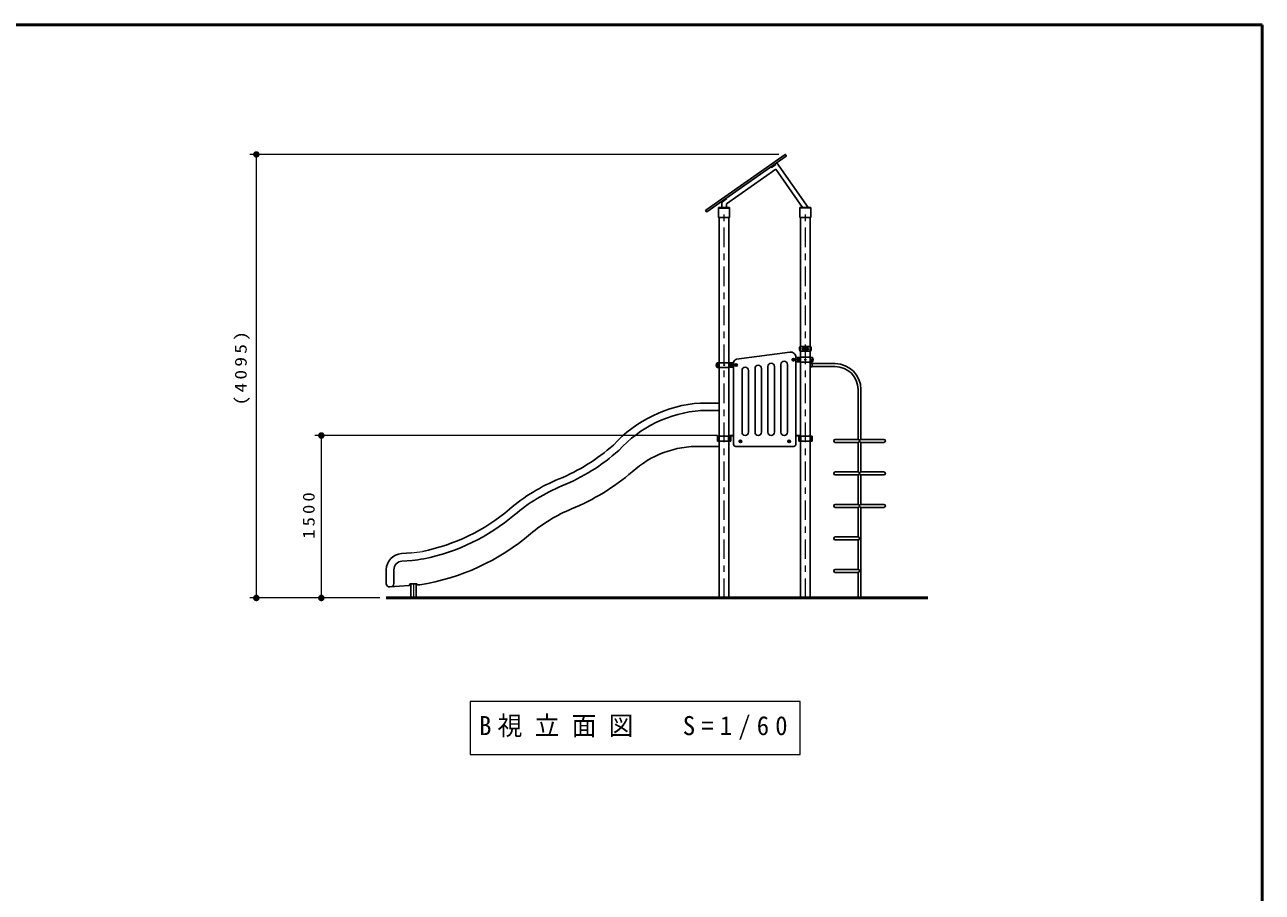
# Model space of a CAD drawing. Units: millimetres on the paper, scale 1:60. Extents: x -385 to 0, y -594 to 267.
# Drawn here: x -190.4 to 0, y -163.5 to -30 of the extents above; entities that cross this region are included whole.
import ezdxf

# ---------------------------------------------------------------- set-up
doc = ezdxf.new("R2010")
doc.units = ezdxf.units.MM
doc.linetypes.add('USER1', pattern=[4.5, 2.5, -2])
doc.linetypes.add('USER2', pattern=[6, 3, -1, 1, -1])
doc.layers.add('LY_1', color=7, linetype='Continuous', lineweight=25)
doc.styles.add('ＭＳ ゴシック', font='')
doc.styles.get('ＭＳ ゴシック').set_extended_font_data('MS Gothic')

# ---------------------------------------------------------------- blocks, each defined once
blk = doc.blocks.new('filled_dot')
at = {"color": 0, "linetype": 'Continuous', "lineweight": -2, "const_width": 1.25}
blk.add_lwpolyline([(-0.625, 0, 1), (0.625, 0, 1)], format="xyb", close=True, dxfattribs=at)

msp = doc.modelspace()

# ---------------------------------------------------------------- linework, layer by layer
at = {"layer": 'LY_1', "lineweight": 50}
for p, q in [((0, -30), (-385, -30)), ((0, -297), (0, -30)), ((-134.789, -118.212), (-51.471, -118.212))]:
    msp.add_line(p, q, dxfattribs=at)
at = {"layer": 'LY_1', "lineweight": 13}
for p, q in [((-74.39, -49.955), (-155.789, -49.955)), ((-154.789, -118.212), (-154.789, -49.955)), ((-71.11, -81.392), (-71.418, -81.392)), ((-71.418, -81.7), (-71.418, -81.392)), ((-71.11, -81.7), (-71.418, -81.7)), ((-69.502, -81.392), (-69.194, -81.392)), ((-69.502, -81.7), (-69.194, -81.7)), ((-69.194, -81.7), (-69.194, -81.392)), ((-83.61, -82.225), (-83.918, -82.225)), ((-83.918, -82.533), (-83.918, -82.225)), ((-83.61, -82.533), (-83.918, -82.533)), ((-82.002, -82.225), (-81.694, -82.225)), ((-82.002, -82.533), (-81.694, -82.533)), ((-81.694, -82.533), (-81.694, -82.225)), ((-83.806, -93.212), (-145.789, -93.212)), ((-144.789, -118.212), (-144.789, -93.212)), ((-135.789, -118.212), (-155.789, -118.212)), ((-135.789, -118.212), (-145.789, -118.212)), ((-121.906, -134.146), (-121.906, -142.279)), ((-71.106, -134.146), (-121.906, -134.146)), ((-71.106, -142.279), (-71.106, -134.146)), ((-121.906, -142.279), (-71.106, -142.279))]:
    msp.add_line(p, q, dxfattribs=at)
at = {"layer": 'LY_1'}
for p, q in [((-85.637, -58.53), (-73.431, -49.984)), ((-85.455, -58.79), (-73.25, -50.243)), ((-74.692, -51.253), (-69.872, -58.137)), ((-73.237, -50.174), (-73.362, -49.996)), ((-82.45, -57.555), (-74.867, -52.245)), ((-74.867, -52.245), (-70.74, -58.137)), ((-85.525, -58.777), (-85.649, -58.6)), ((-83.653, -58.137), (-81.959, -58.137)), ((-83.653, -59.637), (-83.653, -58.137)), ((-83.162, -57.184), (-83.162, -58.137)), ((-82.45, -57.555), (-82.45, -58.137)), ((-81.959, -59.637), (-81.959, -58.137)), ((-71.153, -59.637), (-71.153, -58.137)), ((-69.459, -58.137), (-71.153, -58.137)), ((-69.459, -59.637), (-69.459, -58.137)), ((-83.653, -59.637), (-81.959, -59.637)), ((-83.549, -118.212), (-83.549, -59.637)), ((-82.064, -118.212), (-82.064, -59.637)), ((-69.459, -59.637), (-71.153, -59.637)), ((-71.049, -118.212), (-71.049, -59.637)), ((-69.564, -118.212), (-69.564, -59.637)), ((-71.074, -79.504), (-70.364, -79.504)), ((-70.577, -79.724), (-70.61, -79.723)), ((-70.577, -79.879), (-70.577, -79.521)), ((-70.577, -79.879), (-70.577, -80.237)), ((-70.331, -79.537), (-70.331, -80.221)), ((-70.281, -79.537), (-70.281, -80.221)), ((-69.538, -79.504), (-70.248, -79.504)), ((-70.035, -79.879), (-70.035, -79.521)), ((-70.035, -79.724), (-70.002, -79.723)), ((-70.035, -79.879), (-70.035, -80.237)), ((-80.915, -81.489), (-72.71, -80.37)), ((-72.139, -81.469), (-72.206, -81.507)), ((-72.206, -81.507), (-72.206, -81.584)), ((-72.139, -81.623), (-72.206, -81.584)), ((-72.073, -81.507), (-72.139, -81.469)), ((-72.073, -81.584), (-72.139, -81.623)), ((-72.073, -81.507), (-72.073, -81.584)), ((-71.764, -94.546), (-71.764, -81.195)), ((-71.598, -81.217), (-71.764, -81.229)), ((-71.598, -81.875), (-71.764, -81.863)), ((-71.073, -81.171), (-71.598, -81.217)), ((-71.073, -81.921), (-71.598, -81.875)), ((-71.074, -80.254), (-70.364, -80.254)), ((-69.539, -81.171), (-71.073, -81.171)), ((-70.577, -80.034), (-70.61, -80.035)), ((-69.539, -80.254), (-70.248, -80.254)), ((-70.035, -80.034), (-70.002, -80.035)), ((-69.539, -81.171), (-69.276, -81.194)), ((-83.573, -82.004), (-83.836, -82.027)), ((-83.573, -82.754), (-83.836, -82.731)), ((-83.573, -82.004), (-82.039, -82.004)), ((-83.573, -82.754), (-82.039, -82.754)), ((-82.039, -82.004), (-81.514, -82.05)), ((-82.039, -82.754), (-81.514, -82.708)), ((-81.514, -82.05), (-81.348, -82.062)), ((-81.514, -82.708), (-81.348, -82.696)), ((-81.348, -94.546), (-81.348, -81.984)), ((-80.973, -82.302), (-81.039, -82.341)), ((-81.039, -82.341), (-81.039, -82.418)), ((-80.973, -82.456), (-81.039, -82.418)), ((-80.906, -82.341), (-80.973, -82.302)), ((-80.906, -82.418), (-80.973, -82.456)), ((-80.906, -82.341), (-80.906, -82.418)), ((-80.056, -83.204), (-80.056, -92.712)), ((-79.056, -92.712), (-79.056, -83.204)), ((-78.056, -82.898), (-78.056, -92.712)), ((-77.056, -92.712), (-77.056, -82.898)), ((-76.056, -82.592), (-76.056, -92.712)), ((-75.056, -92.712), (-75.056, -82.592)), ((-74.056, -82.286), (-74.056, -92.712)), ((-73.056, -92.712), (-73.056, -82.286)), ((-69.539, -81.921), (-71.073, -81.921)), ((-69.246, -82.112), (-69.564, -82.112)), ((-69.246, -82.646), (-69.564, -82.646)), ((-69.539, -81.921), (-69.276, -81.898)), ((-69.246, -82.112), (-69.246, -82.646)), ((-65.723, -82.152), (-69.246, -82.152)), ((-65.723, -82.606), (-69.246, -82.606)), ((-62.199, -93.819), (-62.199, -86.129)), ((-61.746, -93.819), (-61.746, -86.129)), ((-83.549, -88.212), (-86.456, -88.212)), ((-83.549, -89.379), (-86.391, -89.379)), ((-82.064, -93.212), (-81.348, -93.212)), ((-82.064, -93.251), (-81.348, -93.251)), ((-71.049, -93.212), (-71.764, -93.212)), ((-71.049, -93.251), (-71.764, -93.251)), ((-83.549, -94.879), (-86.456, -94.879)), ((-83.836, -93.312), (-83.836, -94.062)), ((-81.776, -93.312), (-83.836, -93.312)), ((-81.776, -94.062), (-83.836, -94.062)), ((-83.698, -93.312), (-83.698, -94.062)), ((-82.111, -93.312), (-82.111, -94.062)), ((-81.955, -93.312), (-81.955, -94.062)), ((-81.905, -93.312), (-81.905, -94.062)), ((-81.776, -93.312), (-81.776, -94.062)), ((-72.098, -94.879), (-81.014, -94.879)), ((-80.373, -94.091), (-80.306, -94.052)), ((-80.373, -94.091), (-80.373, -94.168)), ((-80.373, -94.168), (-80.306, -94.206)), ((-80.306, -94.052), (-80.239, -94.091)), ((-80.306, -94.206), (-80.239, -94.168)), ((-80.239, -94.091), (-80.239, -94.168)), ((-72.873, -94.091), (-72.806, -94.052)), ((-72.873, -94.091), (-72.873, -94.168)), ((-72.873, -94.168), (-72.806, -94.206)), ((-72.806, -94.052), (-72.739, -94.091)), ((-72.806, -94.206), (-72.739, -94.168)), ((-72.739, -94.091), (-72.739, -94.168)), ((-71.336, -93.312), (-71.336, -94.062)), ((-71.336, -93.312), (-69.276, -93.312)), ((-71.336, -94.062), (-69.276, -94.062)), ((-71.207, -93.312), (-71.207, -94.062)), ((-71.158, -93.312), (-71.158, -94.062)), ((-71.002, -93.312), (-71.002, -94.062)), ((-69.414, -93.312), (-69.414, -94.062)), ((-69.276, -93.312), (-69.276, -94.062)), ((-62.199, -93.819), (-65.723, -93.819)), ((-62.199, -94.272), (-65.723, -94.272)), ((-62.199, -98.819), (-62.199, -94.272)), ((-58.223, -93.819), (-61.746, -93.819)), ((-58.223, -94.272), (-61.746, -94.272)), ((-61.746, -98.819), (-61.746, -94.272)), ((-62.199, -98.819), (-65.723, -98.819)), ((-61.746, -98.819), (-58.223, -98.819)), ((-62.199, -99.272), (-65.723, -99.272)), ((-62.199, -103.819), (-62.199, -99.272)), ((-61.746, -99.272), (-58.223, -99.272)), ((-61.746, -103.819), (-61.746, -99.272)), ((-62.199, -103.819), (-65.723, -103.819)), ((-62.199, -104.272), (-65.723, -104.272)), ((-62.199, -108.819), (-62.199, -104.272)), ((-58.223, -103.819), (-61.746, -103.819)), ((-61.746, -118.212), (-61.746, -104.272)), ((-58.223, -104.272), (-61.746, -104.272)), ((-62.199, -108.819), (-65.723, -108.819)), ((-62.199, -109.272), (-65.723, -109.272)), ((-62.199, -113.819), (-62.199, -109.272)), ((-130.907, -111.265), (-132.464, -111.374)), ((-134.789, -113.868), (-134.789, -116.012)), ((-133.623, -113.868), (-133.623, -116.001)), ((-130.826, -112.429), (-132.382, -112.538)), ((-62.199, -113.819), (-65.723, -113.819)), ((-131.206, -116.128), (-131.206, -116.22)), ((-130.123, -116.044), (-131.123, -116.044)), ((-131.039, -116.044), (-131.039, -118.212)), ((-130.206, -116.044), (-130.206, -118.212)), ((-62.199, -114.272), (-65.723, -114.272)), ((-62.199, -118.212), (-62.199, -114.272)), ((-131.284, -116.303), (-134.255, -116.511)), ((-129.61, -116.186), (-129.95, -116.21))]:
    msp.add_line(p, q, dxfattribs=at)
at = {"layer": 'LY_1', "linetype": 'USER1', "lineweight": 13}
for p, q in [((-74.915, -51.41), (-75.598, -51.888)), ((-74.858, -51.492), (-74.915, -51.41)), ((-75.598, -51.888), (-75.54, -51.97)), ((-75.54, -51.97), (-74.858, -51.492)), ((-75.42, -51.763), (-75.363, -51.845)), ((-75.093, -51.534), (-75.035, -51.616)), ((-82.424, -56.667), (-83.107, -57.145)), ((-83.049, -57.227), (-82.367, -56.749)), ((-82.929, -57.021), (-82.872, -57.103)), ((-82.601, -56.792), (-82.544, -56.874)), ((-82.367, -56.749), (-82.424, -56.667)), ((-83.583, -58.212), (-82.029, -58.212)), ((-83.107, -57.145), (-83.049, -57.227)), ((-69.529, -58.212), (-71.083, -58.212))]:
    msp.add_line(p, q, dxfattribs=at)
at = {"layer": 'LY_1', "linetype": 'USER2', "lineweight": 13}
for p, q in [((-82.806, -118.212), (-82.806, -58.212)), ((-70.306, -118.212), (-70.306, -58.212)), ((-130.623, -116.044), (-130.623, -118.212))]:
    msp.add_line(p, q, dxfattribs=at)
at = {"layer": 'LY_1', "lineweight": 13}
for centre, radius in [((-72.139, -81.546), 0.2), ((-72.139, -81.546), 0.0917), ((-71.264, -81.546), 0.154), ((-71.264, -81.546), 0.0833), ((-70.306, -81.546), 0.0833), ((-69.348, -81.546), 0.154), ((-69.348, -81.546), 0.0833), ((-83.764, -82.379), 0.154), ((-83.764, -82.379), 0.0833), ((-82.806, -82.379), 0.0833), ((-81.848, -82.379), 0.154), ((-81.848, -82.379), 0.0833), ((-80.973, -82.379), 0.2), ((-80.973, -82.379), 0.0917), ((-80.306, -94.129), 0.2), ((-80.306, -94.129), 0.0917), ((-72.806, -94.129), 0.2), ((-72.806, -94.129), 0.0917)]:
    msp.add_circle(centre, radius, dxfattribs=at)
at = {"layer": 'LY_1'}
for centre in [(-72.139, -81.546), (-80.973, -82.379), (-80.306, -94.129), (-72.806, -94.129)]:
    msp.add_circle(centre, 0.175, dxfattribs=at)
at = {"layer": 'LY_1', "linetype": 'USER1', "lineweight": 13}
for centre in [(-72.139, -81.546), (-80.973, -82.379), (-80.306, -94.129), (-72.806, -94.129)]:
    msp.add_circle(centre, 0.104, dxfattribs=at)
at = {"layer": 'LY_1'}
for centre, radius, start, end in [((-73.402, -50.025), 0.05, 35, 125), ((-73.278, -50.202), 0.05, 305, 35), ((-85.608, -58.571), 0.05, 125, 215), ((-85.484, -58.749), 0.05, 215, 305), ((-70.263, -79.879), 0.935, 159.19706, 200.80294), ((-71.074, -79.571), 0.0667, 90, 159.19706), ((-70.616, -79.879), 0.156, 88, 272), ((-70.56, -79.521), 0.0167, 90, 180), ((-70.364, -79.537), 0.0333, 0, 90), ((-70.248, -79.537), 0.0333, 90, 180), ((-70.052, -79.521), 0.0167, 0, 90), ((-69.996, -79.879), 0.156, 268, 92), ((-69.538, -79.571), 0.0667, 20.80294, 90), ((-70.349, -79.879), 0.935, 339.19706, 20.80294), ((-80.848, -81.984), 0.5, 97.46846, 180), ((-73.556, -82.286), 0.5, 0, 180), ((-72.598, -81.195), 0.833, 0, 97.46846), ((-70.681, -81.546), 0.833, 163.80375, 196.19625), ((-71.321, -81.36), 0.167, 95, 163.80375), ((-71.321, -81.732), 0.167, 196.19625, 265), ((-71.074, -80.187), 0.0667, 200.80294, 270), ((-70.56, -80.237), 0.0167, 180, 270), ((-70.364, -80.221), 0.0333, 270, 0), ((-70.248, -80.221), 0.0333, 180, 270), ((-70.052, -80.237), 0.0167, 270, 0), ((-69.538, -80.187), 0.0667, 270, 339.19706), ((-69.291, -81.36), 0.167, 16.19625, 85), ((-69.291, -81.732), 0.167, 275, 343.80375), ((-69.931, -81.546), 0.833, 343.80375, 16.19625), ((-83.181, -82.379), 0.833, 163.80375, 196.19625), ((-83.821, -82.193), 0.167, 95, 163.80375), ((-83.821, -82.565), 0.167, 196.19625, 265), ((-81.791, -82.193), 0.167, 16.19625, 85), ((-81.791, -82.565), 0.167, 275, 343.80375), ((-82.431, -82.379), 0.833, 343.80375, 16.19625), ((-79.556, -83.204), 0.5, 0, 180), ((-77.556, -82.898), 0.5, 0, 180), ((-75.556, -82.592), 0.5, 0, 180), ((-65.723, -86.129), 3.977, 0, 90), ((-65.723, -86.129), 3.523, 0, 90), ((-85.069, -108.164), 20, 93.97722, 137.65189), ((-85.069, -108.164), 18.833, 93.97722, 137.84066), ((-86.362, -89.879), 0.5, 90, 96.57666), ((-79.556, -92.712), 0.5, 180, 0), ((-77.556, -92.712), 0.5, 180, 0), ((-75.556, -92.712), 0.5, 180, 0), ((-73.556, -92.712), 0.5, 180, 0), ((-119.528, -72.379), 29.75, 292.37115, 311.40962), ((-86.744, -110.126), 15.25, 88.91966, 131.96535), ((-81.014, -94.546), 0.333, 180, 270), ((-72.098, -94.546), 0.333, 270, 0), ((-65.723, -94.046), 0.227, 90, 270), ((-62.199, -94.046), 0.227, 270, 90), ((-61.746, -94.046), 0.227, 90, 270), ((-58.223, -94.046), 0.227, 270, 90), ((-119.528, -72.379), 30.917, 292.37115, 311.53042), ((-119.528, -72.379), 34.75, 292.37115, 310.54046), ((-65.723, -99.046), 0.227, 90, 270), ((-62.199, -99.046), 0.227, 270, 90), ((-61.746, -99.046), 0.227, 90, 270), ((-58.223, -99.046), 0.227, 270, 90), ((-97.326, -126.322), 28.583, 112.37115, 130.36096), ((-97.326, -126.322), 27.417, 112.37115, 130.36096), ((-135.103, -81.873), 29.75, 281.35987, 310.36096), ((-97.326, -126.322), 23.583, 112.37115, 130.36096), ((-65.723, -104.046), 0.227, 90, 270), ((-62.199, -104.046), 0.227, 270, 90), ((-61.746, -104.046), 0.227, 90, 270), ((-58.223, -104.046), 0.227, 270, 90), ((-135.103, -81.873), 30.917, 281.35987, 310.36096), ((-135.103, -81.873), 34.75, 279.09521, 310.36096), ((-65.723, -109.046), 0.227, 90, 270), ((-62.199, -109.046), 0.227, 270, 90), ((-132.289, -113.868), 2.5, 94, 180), ((-131.82, -98.213), 14.25, 274, 281.35987), ((-132.289, -113.868), 1.333, 94, 180), ((-65.723, -114.046), 0.227, 90, 270), ((-62.199, -114.046), 0.227, 270, 90), ((-134.289, -116.012), 0.5, 180, 274), ((-134.123, -116.001), 0.5, 274, 0), ((-131.123, -116.128), 0.0833, 90, 180), ((-130.123, -116.128), 0.0833, 0, 90), ((-129.956, -116.127), 0.0833, 180, 274), ((-131.289, -116.22), 0.0833, 274, 0)]:
    msp.add_arc(centre, radius, start, end, dxfattribs=at)
at = {"layer": 'LY_1', "lineweight": 13}
for centre, radius, start, end in [((-73.244, -81.546), 2.139, 355.87048, 4.12952), ((-67.368, -81.546), 2.139, 175.87048, 184.12952), ((-85.744, -82.379), 2.139, 355.87048, 4.12952), ((-79.868, -82.379), 2.139, 175.87048, 184.12952), ((-131.82, -98.213), 13.083, 274, 281.35987)]:
    msp.add_arc(centre, radius, start, end, dxfattribs=at)

# ---------------------------------------------------------------- block references
at = {"layer": 'LY_1', "lineweight": 13, "xscale": 0.4, "yscale": 0.4}
for p, rotation in [((-154.789, -49.955), 270), ((-144.789, -93.212), 270), ((-154.789, -118.212), 90), ((-144.789, -118.212), 90)]:
    msp.add_blockref('filled_dot', p, dxfattribs=dict(at, rotation=rotation))

# ---------------------------------------------------------------- texts
at = {"layer": 'LY_1', "char_height": 1.833, "attachment_point": 8, "rotation": 90, "style": 'ＭＳ ゴシック'}
for s, insert in [('\\T1.33;\\W1.2;(4095)', (-155.789, -82.621)), ('\\T1.33;\\W1.15;1500', (-145.789, -105.291))]:
    msp.add_mtext(s, dxfattribs=dict(at, insert=insert))
at = {"layer": 'LY_1', "insert": (-120.506, -138.212), "char_height": 2.933, "attachment_point": 4, "style": 'ＭＳ ゴシック'}
msp.add_mtext('\\T1.5;\\W0.95;B視立面図\u3000S=1/60', dxfattribs=at)

doc.saveas('drawing.dxf')
